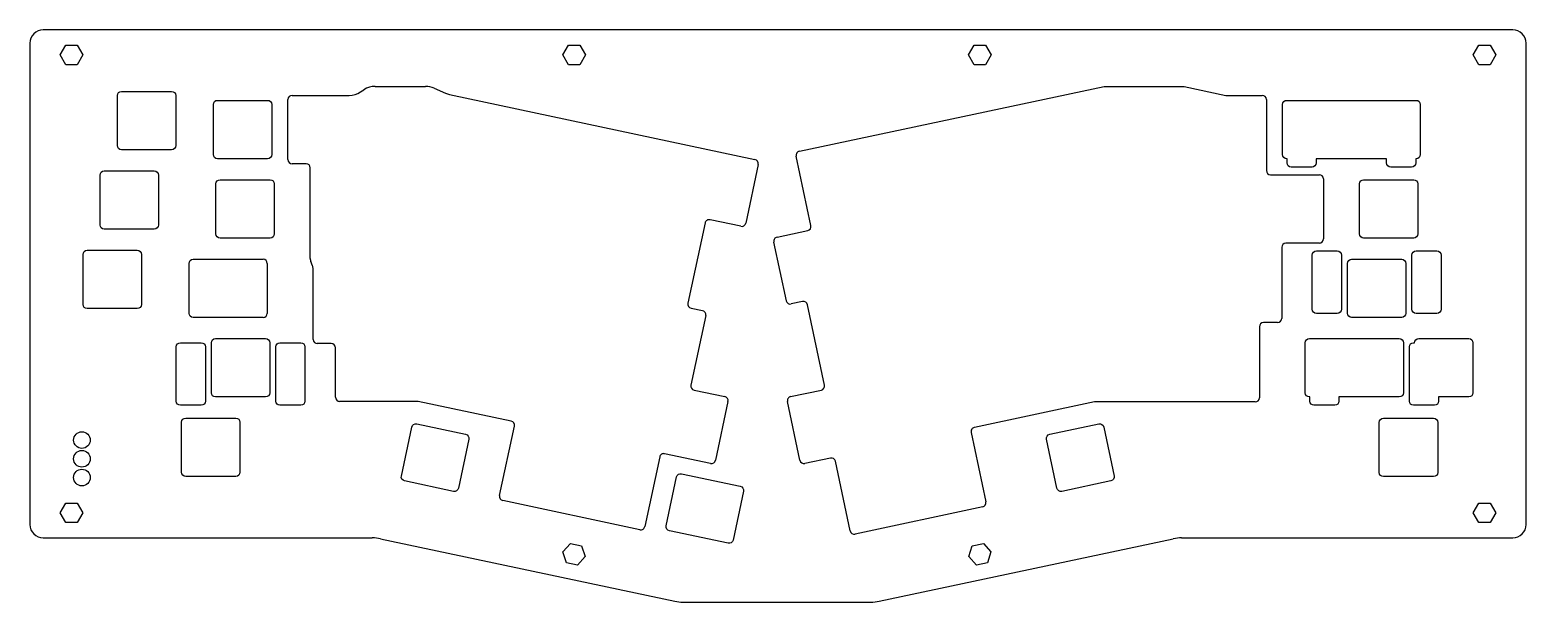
# Model space of a CAD drawing. Header units: millimetres. Extents: x -179 to 179, y -69 to 69.
import ezdxf

# ---------------------------------------------------------------- set-up
doc = ezdxf.new("R2010")
doc.units = ezdxf.units.MM
doc.layers.add('CUTOUTS', color=1, linetype='CONTINUOUS')
doc.layers.add('PERIMETER', color=5, linetype='CONTINUOUS')

msp = doc.modelspace()

# ---------------------------------------------------------------- linework, layer by layer
at = {"layer": 'CUTOUTS'}
for p, q in [((-172.08, 62.62), (-170.73, 64.97)), ((-170.73, 64.97), (-168.01, 64.97)), ((-168.01, 64.97), (-166.66, 62.62)), ((-51.61, 62.62), (-50.26, 64.97)), ((-50.26, 64.97), (-47.54, 64.97)), ((-47.54, 64.97), (-46.19, 62.62)), ((45.69, 62.62), (47.05, 64.97)), ((47.05, 64.97), (49.76, 64.97)), ((49.76, 64.97), (51.12, 62.62)), ((166.66, 62.62), (168.01, 64.97)), ((168.01, 64.97), (170.73, 64.97)), ((170.73, 64.97), (172.08, 62.62)), ((-170.73, 60.27), (-172.08, 62.62)), ((-166.66, 62.62), (-168.01, 60.27)), ((-50.26, 60.27), (-51.61, 62.62)), ((-46.19, 62.62), (-47.54, 60.27)), ((47.05, 60.27), (45.69, 62.62)), ((51.12, 62.62), (49.76, 60.27)), ((168.01, 60.27), (166.66, 62.62)), ((172.08, 62.62), (170.73, 60.27)), ((-168.01, 60.27), (-170.73, 60.27)), ((-47.54, 60.27), (-50.26, 60.27)), ((49.76, 60.27), (47.05, 60.27)), ((170.73, 60.27), (168.01, 60.27)), ((-157.39, 53.87), (-145.39, 53.87)), ((-100.09, 53.74), (-99.28, 54.27)), ((-96.55, 55.07), (-84.49, 55.07)), ((-82.45, 54.64), (-79.76, 53.45)), ((5.13, 39.54), (78.23, 55.07)), ((78.23, 55.07), (97.36, 55.07)), ((97.36, 55.07), (107.39, 52.93)), ((-158.39, 40.87), (-158.39, 52.87)), ((-144.39, 52.87), (-144.39, 40.87)), ((-135.37, 38.73), (-135.37, 50.73)), ((-134.37, 51.73), (-122.37, 51.73)), ((-121.37, 50.73), (-121.37, 38.73)), ((-117.52, 37.53), (-117.52, 51.93)), ((-116.52, 52.93), (-102.81, 52.93)), ((-78.77, 53.12), (-5.53, 37.56)), ((107.39, 52.93), (116.11, 52.93)), ((117.11, 51.93), (117.11, 34.88)), ((120.96, 38.73), (120.96, 50.73)), ((121.96, 51.73), (153.01, 51.73)), ((154.01, 50.73), (154.01, 38.73)), ((-145.39, 39.87), (-157.39, 39.87)), ((-122.37, 37.73), (-134.37, 37.73)), ((-113.16, 36.53), (-116.52, 36.53)), ((-4.76, 36.37), (-7.75, 22.28)), ((7.91, 21.68), (4.36, 38.35)), ((122.05, 37.73), (121.96, 37.73)), ((122.05, 36.73), (122.05, 37.73)), ((145.92, 37.73), (129.05, 37.73)), ((129.05, 37.73), (129.05, 36.73)), ((145.92, 36.73), (145.92, 37.73)), ((153.01, 37.73), (152.92, 37.73)), ((152.92, 37.73), (152.92, 36.73)), ((-162.55, 21.82), (-162.55, 33.82)), ((-161.55, 34.82), (-149.55, 34.82)), ((-148.55, 33.82), (-148.55, 21.82)), ((-133.77, 32.68), (-121.77, 32.68)), ((-112.16, 13.79), (-112.16, 35.53)), ((118.11, 33.88), (129.8, 33.88)), ((128.05, 35.73), (123.05, 35.73)), ((130.8, 32.88), (130.8, 18.48)), ((140.42, 32.68), (152.42, 32.68)), ((151.92, 35.73), (146.92, 35.73)), ((-134.77, 19.68), (-134.77, 31.68)), ((-120.77, 31.68), (-120.77, 19.68)), ((139.42, 19.68), (139.42, 31.68)), ((153.42, 31.68), (153.42, 19.68)), ((-17.49, 22.31), (-21.59, 3.04)), ((-8.94, 21.51), (-16.3, 23.08)), ((-149.55, 20.82), (-161.55, 20.82)), ((-121.77, 18.68), (-133.77, 18.68)), ((-0.23, 18.93), (7.14, 20.49)), ((152.42, 18.68), (140.42, 18.68)), ((-166.62, 2.77), (-166.62, 14.77)), ((-165.62, 15.77), (-153.62, 15.77)), ((-152.62, 14.77), (-152.62, 2.77)), ((2, 3.65), (-1, 17.74)), ((120.79, 16.48), (120.79, -0.57)), ((129.8, 17.48), (121.79, 17.48)), ((128.1, 1.63), (128.1, 14.63)), ((129.1, 15.63), (134.1, 15.63)), ((135.1, 14.63), (135.1, 1.63)), ((151.98, 1.63), (151.98, 14.63)), ((152.98, 15.63), (157.98, 15.63)), ((158.98, 14.63), (158.98, 1.63)), ((-141.22, 0.63), (-141.22, 12.63)), ((-140.22, 13.63), (-123.46, 13.63)), ((-122.46, 12.63), (-122.46, 0.63)), ((-111.61, 12.03), (-112.01, 13.04)), ((-111.46, -5.62), (-111.46, 11.28)), ((136.54, 0.63), (136.54, 12.63)), ((137.54, 13.63), (149.54, 13.63)), ((150.54, 12.63), (150.54, 0.63)), ((-153.62, 1.77), (-165.62, 1.77)), ((-17.34, 0.09), (-20.88, -16.58)), ((-20.82, 1.85), (-18.11, 1.28)), ((5.88, 3.46), (3.18, 2.88)), ((11.17, -16.58), (7.07, 2.69)), ((134.1, 0.63), (129.1, 0.63)), ((157.98, 0.63), (152.98, 0.63)), ((-123.46, -0.37), (-140.22, -0.37)), ((115.43, -2.57), (115.43, -19.62)), ((119.79, -1.57), (116.43, -1.57)), ((149.54, -0.37), (137.54, -0.37)), ((-143.3, -6.42), (-138.3, -6.42)), ((-135.86, -18.42), (-135.86, -6.42)), ((-134.86, -5.42), (-122.86, -5.42)), ((-121.86, -6.42), (-121.86, -18.42)), ((-119.42, -6.42), (-114.42, -6.42)), ((-107.11, -6.62), (-110.46, -6.62)), ((126.43, -18.42), (126.43, -6.42)), ((127.43, -5.42), (148.95, -5.42)), ((149.95, -6.42), (149.95, -18.42)), ((152.39, -6.42), (152.62, -6.42)), ((153.62, -5.42), (165.62, -5.42)), ((166.62, -6.42), (166.62, -18.42)), ((-144.3, -20.42), (-144.3, -7.42)), ((-137.3, -7.42), (-137.3, -20.42)), ((-120.42, -20.42), (-120.42, -7.42)), ((-113.42, -7.42), (-113.42, -20.42)), ((-106.11, -19.48), (-106.11, -7.62)), ((151.39, -20.42), (151.39, -7.42)), ((-20.11, -17.77), (-12.76, -19.33)), ((3.03, -19.33), (10.4, -17.77)), ((-138.3, -21.42), (-143.3, -21.42)), ((-122.86, -19.42), (-134.86, -19.42)), ((-114.42, -21.42), (-119.42, -21.42)), ((-86.29, -20.48), (-105.11, -20.48)), ((-63.97, -25.22), (-86.29, -20.48)), ((-11.99, -20.52), (-14.99, -34.61)), ((5.26, -34.61), (2.26, -20.52)), ((75.88, -20.62), (47.08, -26.74)), ((114.43, -20.62), (75.88, -20.62)), ((127.51, -19.42), (127.43, -19.42)), ((127.51, -20.42), (127.51, -19.42)), ((133.51, -21.42), (128.51, -21.42)), ((148.95, -19.42), (134.51, -19.42)), ((134.51, -19.42), (134.51, -20.42)), ((157.39, -21.42), (152.39, -21.42)), ((165.62, -19.42), (158.39, -19.42)), ((158.39, -19.42), (158.39, -20.42)), ((-142, -24.47), (-130, -24.47)), ((145.18, -24.51), (157.18, -24.51)), ((-143, -37.47), (-143, -25.47)), ((-129, -25.47), (-129, -37.47)), ((-90.31, -38.38), (-87.82, -26.64)), ((-86.63, -25.87), (-74.9, -28.37)), ((-66.75, -43.08), (-63.2, -26.41)), ((46.31, -27.92), (49.85, -44.61)), ((65.17, -28.37), (76.9, -25.87)), ((78.09, -26.64), (80.59, -38.38)), ((144.18, -37.51), (144.18, -25.51)), ((158.18, -25.51), (158.18, -37.51)), ((-74.12, -29.55), (-76.62, -41.29)), ((66.89, -41.29), (64.4, -29.55)), ((-28.37, -33.81), (-31.91, -50.49)), ((-16.17, -35.38), (-27.18, -33.04)), ((12.57, -34.07), (6.44, -35.38)), ((17.3, -51.53), (13.76, -34.84)), ((-130, -38.47), (-142, -38.47)), ((-26.79, -50.34), (-24.3, -38.61)), ((-23.11, -37.84), (-9.05, -40.83)), ((157.18, -38.51), (145.18, -38.51)), ((-77.81, -42.06), (-89.54, -39.56)), ((-8.27, -42.01), (-10.77, -53.75)), ((79.81, -39.56), (68.08, -42.06)), ((-172.08, -47.22), (-170.73, -44.87)), ((-170.73, -44.87), (-168.01, -44.87)), ((-168.01, -44.87), (-166.66, -47.22)), ((-33.1, -51.26), (-65.98, -44.26)), ((49.08, -45.79), (18.49, -52.3)), ((166.66, -47.22), (168.01, -44.87)), ((168.01, -44.87), (170.73, -44.87)), ((170.73, -44.87), (172.08, -47.22)), ((-170.73, -49.57), (-172.08, -47.22)), ((-168.01, -49.57), (-170.73, -49.57)), ((-166.66, -47.22), (-168.01, -49.57)), ((168.01, -49.57), (166.66, -47.22)), ((170.73, -49.57), (168.01, -49.57)), ((172.08, -47.22), (170.73, -49.57)), ((-11.96, -54.52), (-26.02, -51.53)), ((-51.56, -56.59), (-49.74, -54.57)), ((-50.72, -59.17), (-51.56, -56.59)), ((-49.74, -54.57), (-47.09, -55.13)), ((-47.09, -55.13), (-46.25, -57.71)), ((45.75, -57.71), (46.59, -55.13)), ((46.59, -55.13), (49.24, -54.57)), ((49.24, -54.57), (51.06, -56.59)), ((51.06, -56.59), (50.22, -59.17)), ((-48.06, -59.73), (-50.72, -59.17)), ((-46.25, -57.71), (-48.06, -59.73)), ((47.56, -59.73), (45.75, -57.71)), ((50.22, -59.17), (47.56, -59.73))]:
    msp.add_line(p, q, dxfattribs=at)
for centre in [(-166.9, -29.75), (-166.9, -34.25), (-166.9, -38.75)]:
    msp.add_circle(centre, 2, dxfattribs=at)
for centre, radius, start, end in [((-96.55, 50.07), 5, 90, 122.9936), ((-84.49, 50.07), 5, 66.0255, 90), ((-116.52, 51.93), 1, 90, 180), ((-102.81, 57.93), 5, 270, 302.9936), ((-77.73, 58.01), 5, 246.0255, 258), ((116.11, 51.93), 1, 0, 90), ((5.34, 38.56), 1, 102, 192), ((-116.52, 37.53), 1, 180, 270), ((-113.16, 35.53), 1, 0, 90), ((-5.74, 36.58), 1, -12, 78), ((118.11, 34.88), 1, 180, 270), ((129.8, 32.88), 1, 0, 90), ((-16.51, 22.1), 1, 78, 168), ((-8.73, 22.49), 1, 258, 348), ((6.93, 21.47), 1, -78, 12), ((-0.02, 17.95), 1, 102, 192), ((129.8, 18.48), 1, -90, 0), ((121.79, 16.48), 1, 90, 180), ((-123.46, 12.63), 1, 0, 90), ((-110.16, 13.79), 2, 180, 202), ((-113.46, 11.28), 2, 0, 22), ((2.97, 3.86), 1, 192, 282), ((-123.46, 0.63), 1, -90, 0), ((-20.61, 2.83), 1, 168, 258), ((-18.32, 0.3), 1, -12, 78), ((6.09, 2.48), 1, 12, 102), ((116.43, -2.57), 1, 90, 180), ((119.79, -0.57), 1, -90, 0), ((-110.46, -5.62), 1, 180, 270), ((-107.11, -7.62), 1, 0, 90), ((-19.91, -16.79), 1, 168, 258), ((10.19, -16.79), 1, -78, 12), ((-105.11, -19.48), 1, 180, 270), ((-12.97, -20.31), 1, -12, 78), ((3.24, -20.31), 1, 102, 192), ((114.43, -19.62), 1, -90, 0), ((-64.18, -26.2), 1, -12, 78), ((47.28, -27.72), 1, 102, 192), ((-27.39, -34.02), 1, 78, 168), ((-15.96, -34.4), 1, 258, 348), ((6.23, -34.4), 1, 192, 282), ((12.78, -35.05), 1, 12, 102), ((-65.77, -43.29), 1, 168, 257.992), ((48.87, -44.82), 1, -78, 12), ((-32.89, -50.28), 1, 257.992, 348), ((18.28, -51.32), 1, 192, 282)]:
    msp.add_arc(centre, radius, start, end, dxfattribs=at)
for points in [[(-158.39, 52.87), (-158.39, 53.43), (-157.94, 53.87), (-157.39, 53.87)], [(-145.39, 53.87), (-144.84, 53.87), (-144.39, 53.43), (-144.39, 52.87)], [(-135.37, 50.73), (-135.37, 51.29), (-134.92, 51.73), (-134.37, 51.73)], [(-122.37, 51.73), (-121.82, 51.73), (-121.37, 51.29), (-121.37, 50.73)], [(120.96, 50.73), (120.96, 51.29), (121.41, 51.73), (121.96, 51.73)], [(153.01, 51.73), (153.56, 51.73), (154.01, 51.29), (154.01, 50.73)], [(-157.39, 39.87), (-157.94, 39.87), (-158.39, 40.32), (-158.39, 40.87)], [(-144.39, 40.87), (-144.39, 40.32), (-144.84, 39.87), (-145.39, 39.87)], [(-134.37, 37.73), (-134.92, 37.73), (-135.37, 38.18), (-135.37, 38.73)], [(-121.37, 38.73), (-121.37, 38.18), (-121.82, 37.73), (-122.37, 37.73)], [(121.96, 37.73), (121.41, 37.73), (120.96, 38.18), (120.96, 38.73)], [(123.05, 35.73), (122.5, 35.73), (122.05, 36.18), (122.05, 36.73)], [(129.05, 36.73), (129.05, 36.18), (128.6, 35.73), (128.05, 35.73)], [(146.92, 35.73), (146.37, 35.73), (145.92, 36.18), (145.92, 36.73)], [(152.92, 36.73), (152.92, 36.18), (152.48, 35.73), (151.92, 35.73)], [(154.01, 38.73), (154.01, 38.18), (153.56, 37.73), (153.01, 37.73)], [(-162.55, 33.82), (-162.55, 34.38), (-162.1, 34.82), (-161.55, 34.82)], [(-149.55, 34.82), (-149, 34.82), (-148.55, 34.38), (-148.55, 33.82)], [(-134.77, 31.68), (-134.77, 32.24), (-134.32, 32.68), (-133.77, 32.68)], [(-121.77, 32.68), (-121.22, 32.68), (-120.77, 32.24), (-120.77, 31.68)], [(139.42, 31.68), (139.42, 32.24), (139.87, 32.68), (140.42, 32.68)], [(152.42, 32.68), (152.97, 32.68), (153.42, 32.24), (153.42, 31.68)], [(-161.55, 20.82), (-162.1, 20.82), (-162.55, 21.27), (-162.55, 21.82)], [(-148.55, 21.82), (-148.55, 21.27), (-149, 20.82), (-149.55, 20.82)], [(-133.77, 18.68), (-134.32, 18.68), (-134.77, 19.13), (-134.77, 19.68)], [(-120.77, 19.68), (-120.77, 19.13), (-121.22, 18.68), (-121.77, 18.68)], [(140.42, 18.68), (139.87, 18.68), (139.42, 19.13), (139.42, 19.68)], [(153.42, 19.68), (153.42, 19.13), (152.97, 18.68), (152.42, 18.68)], [(-166.62, 14.77), (-166.62, 15.33), (-166.17, 15.77), (-165.62, 15.77)], [(-153.62, 15.77), (-153.07, 15.77), (-152.62, 15.33), (-152.62, 14.77)], [(128.1, 14.63), (128.1, 15.19), (128.55, 15.63), (129.1, 15.63)], [(134.1, 15.63), (134.65, 15.63), (135.1, 15.19), (135.1, 14.63)], [(151.98, 14.63), (151.98, 15.19), (152.43, 15.63), (152.98, 15.63)], [(157.98, 15.63), (158.53, 15.63), (158.98, 15.19), (158.98, 14.63)], [(-141.22, 12.63), (-141.22, 13.19), (-140.77, 13.63), (-140.22, 13.63)], [(136.54, 12.63), (136.54, 13.19), (136.99, 13.63), (137.54, 13.63)], [(149.54, 13.63), (150.09, 13.63), (150.54, 13.19), (150.54, 12.63)], [(-165.62, 1.77), (-166.17, 1.77), (-166.62, 2.22), (-166.62, 2.77)], [(-152.62, 2.77), (-152.62, 2.22), (-153.07, 1.77), (-153.62, 1.77)], [(-140.22, -0.37), (-140.77, -0.37), (-141.22, 0.08), (-141.22, 0.63)], [(129.1, 0.63), (128.55, 0.63), (128.1, 1.08), (128.1, 1.63)], [(135.1, 1.63), (135.1, 1.08), (134.65, 0.63), (134.1, 0.63)], [(137.54, -0.37), (136.99, -0.37), (136.54, 0.08), (136.54, 0.63)], [(150.54, 0.63), (150.54, 0.08), (150.09, -0.37), (149.54, -0.37)], [(152.98, 0.63), (152.43, 0.63), (151.98, 1.08), (151.98, 1.63)], [(158.98, 1.63), (158.98, 1.08), (158.53, 0.63), (157.98, 0.63)], [(-144.3, -7.42), (-144.3, -6.86), (-143.85, -6.42), (-143.3, -6.42)], [(-138.3, -6.42), (-137.75, -6.42), (-137.3, -6.86), (-137.3, -7.42)], [(-135.86, -6.42), (-135.86, -5.86), (-135.41, -5.42), (-134.86, -5.42)], [(-122.86, -5.42), (-122.31, -5.42), (-121.86, -5.86), (-121.86, -6.42)], [(-120.42, -7.42), (-120.42, -6.86), (-119.97, -6.42), (-119.42, -6.42)], [(-114.42, -6.42), (-113.87, -6.42), (-113.42, -6.86), (-113.42, -7.42)], [(126.43, -6.42), (126.43, -5.86), (126.87, -5.42), (127.43, -5.42)], [(148.95, -5.42), (149.5, -5.42), (149.95, -5.86), (149.95, -6.42)], [(151.39, -7.42), (151.39, -6.86), (151.84, -6.42), (152.39, -6.42)], [(152.62, -6.42), (152.62, -5.86), (153.07, -5.42), (153.62, -5.42)], [(165.62, -5.42), (166.17, -5.42), (166.62, -5.86), (166.62, -6.42)], [(-143.3, -21.42), (-143.85, -21.42), (-144.3, -20.97), (-144.3, -20.42)], [(-137.3, -20.42), (-137.3, -20.97), (-137.75, -21.42), (-138.3, -21.42)], [(-134.86, -19.42), (-135.41, -19.42), (-135.86, -18.97), (-135.86, -18.42)], [(-121.86, -18.42), (-121.86, -18.97), (-122.31, -19.42), (-122.86, -19.42)], [(-119.42, -21.42), (-119.97, -21.42), (-120.42, -20.97), (-120.42, -20.42)], [(-113.42, -20.42), (-113.42, -20.97), (-113.87, -21.42), (-114.42, -21.42)], [(127.43, -19.42), (126.87, -19.42), (126.43, -18.97), (126.43, -18.42)], [(128.51, -21.42), (127.96, -21.42), (127.51, -20.97), (127.51, -20.42)], [(134.51, -20.42), (134.51, -20.97), (134.06, -21.42), (133.51, -21.42)], [(149.95, -18.42), (149.95, -18.97), (149.5, -19.42), (148.95, -19.42)], [(152.39, -21.42), (151.84, -21.42), (151.39, -20.97), (151.39, -20.42)], [(158.39, -20.42), (158.39, -20.97), (157.94, -21.42), (157.39, -21.42)], [(166.62, -18.42), (166.62, -18.97), (166.17, -19.42), (165.62, -19.42)], [(-143, -25.47), (-143, -24.91), (-142.55, -24.47), (-142, -24.47)], [(-130, -24.47), (-129.45, -24.47), (-129, -24.91), (-129, -25.47)], [(144.18, -25.51), (144.18, -24.96), (144.62, -24.51), (145.18, -24.51)], [(157.18, -24.51), (157.73, -24.51), (158.18, -24.96), (158.18, -25.51)], [(-87.82, -26.64), (-87.7, -26.1), (-87.17, -25.76), (-86.63, -25.87)], [(-74.9, -28.37), (-74.35, -28.48), (-74.01, -29.01), (-74.12, -29.55)], [(64.4, -29.55), (64.28, -29.01), (64.63, -28.48), (65.17, -28.37)], [(76.9, -25.87), (77.44, -25.76), (77.98, -26.1), (78.09, -26.64)], [(-142, -38.47), (-142.55, -38.47), (-143, -38.02), (-143, -37.47)], [(-129, -37.47), (-129, -38.02), (-129.45, -38.47), (-130, -38.47)], [(-89.54, -39.56), (-90.08, -39.45), (-90.43, -38.92), (-90.31, -38.38)], [(-24.3, -38.61), (-24.18, -38.07), (-23.65, -37.72), (-23.11, -37.84)], [(80.59, -38.38), (80.7, -38.92), (80.36, -39.45), (79.81, -39.56)], [(145.18, -38.51), (144.62, -38.51), (144.18, -38.07), (144.18, -37.51)], [(158.18, -37.51), (158.18, -38.07), (157.73, -38.51), (157.18, -38.51)], [(-76.62, -41.29), (-76.73, -41.83), (-77.27, -42.17), (-77.81, -42.06)], [(-9.05, -40.83), (-8.5, -40.94), (-8.16, -41.47), (-8.27, -42.01)], [(68.08, -42.06), (67.54, -42.17), (67.01, -41.83), (66.89, -41.29)], [(-26.02, -51.53), (-26.56, -51.42), (-26.91, -50.88), (-26.79, -50.34)], [(-10.77, -53.75), (-10.88, -54.29), (-11.42, -54.63), (-11.96, -54.52)]]:
    msp.add_open_spline(points, degree=3, dxfattribs=at)
at = {"layer": 'PERIMETER'}
for p, q in [((176.17, 68.62), (-176.17, 68.62)), ((-179.37, 65.42), (-179.37, -50.02)), ((179.37, -50.02), (179.37, 65.42)), ((-176.17, -53.22), (-97.28, -53.22)), ((-95.28, -53.43), (-24.76, -68.41)), ((24.26, -68.41), (94.78, -53.43)), ((96.78, -53.22), (176.17, -53.22)), ((-22.76, -68.62), (22.26, -68.62))]:
    msp.add_line(p, q, dxfattribs=at)
for centre, radius, start, end in [((-176.17, 65.42), 3.2, 90, 180), ((176.17, 65.42), 3.2, 0, 90), ((-176.17, -50.02), 3.2, 180, 270), ((176.17, -50.02), 3.2, -90, 0), ((-97.28, -62.82), 9.6, 78, 90), ((96.78, -62.82), 9.6, 90, 102), ((-22.76, -59.02), 9.6, 258, 270), ((22.26, -59.02), 9.6, 270, 282)]:
    msp.add_arc(centre, radius, start, end, dxfattribs=at)

doc.saveas('drawing.dxf')
